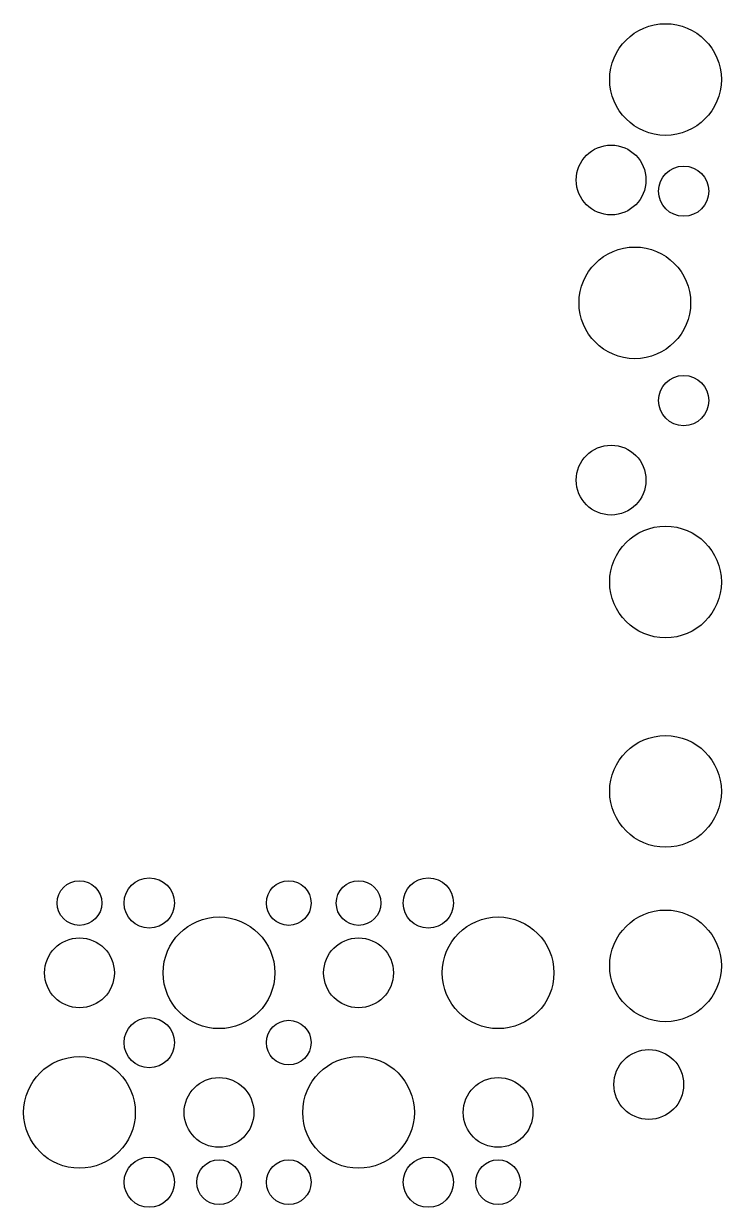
# Model space of a CAD drawing. Extents: x -690 to 690, y -448 to 400.
# Drawn here: x 190 to 690, y -448 to 400 of the extents above.
import ezdxf

# ---------------------------------------------------------------- set-up
doc = ezdxf.new("R2010")
doc.units = 0

msp = doc.modelspace()

# ---------------------------------------------------------------- linework, layer by layer
for centre, radius in [((650, 360), 40), ((611, 288), 25), ((663, 280), 18), ((628, 200), 40), ((663, 130), 18), ((611, 73), 25), ((650, 0), 40), ((650, -150), 40), ((650, -150), 40), ((280, -230), 18), ((480, -230), 18), ((230, -230), 16), ((380, -230), 16), ((430, -230), 16), ((650, -275), 40), ((330, -280), 40), ((530, -280), 40), ((230, -280), 25), ((430, -280), 25), ((280, -330), 18), ((380, -330), 16), ((638, -360), 25), ((230, -380), 40), ((430, -380), 40), ((330, -380), 25), ((530, -380), 25), ((280, -430), 18), ((330, -430), 16), ((380, -430), 16), ((480, -430), 18), ((530, -430), 16)]:
    msp.add_circle(centre, radius)

doc.saveas('drawing.dxf')
